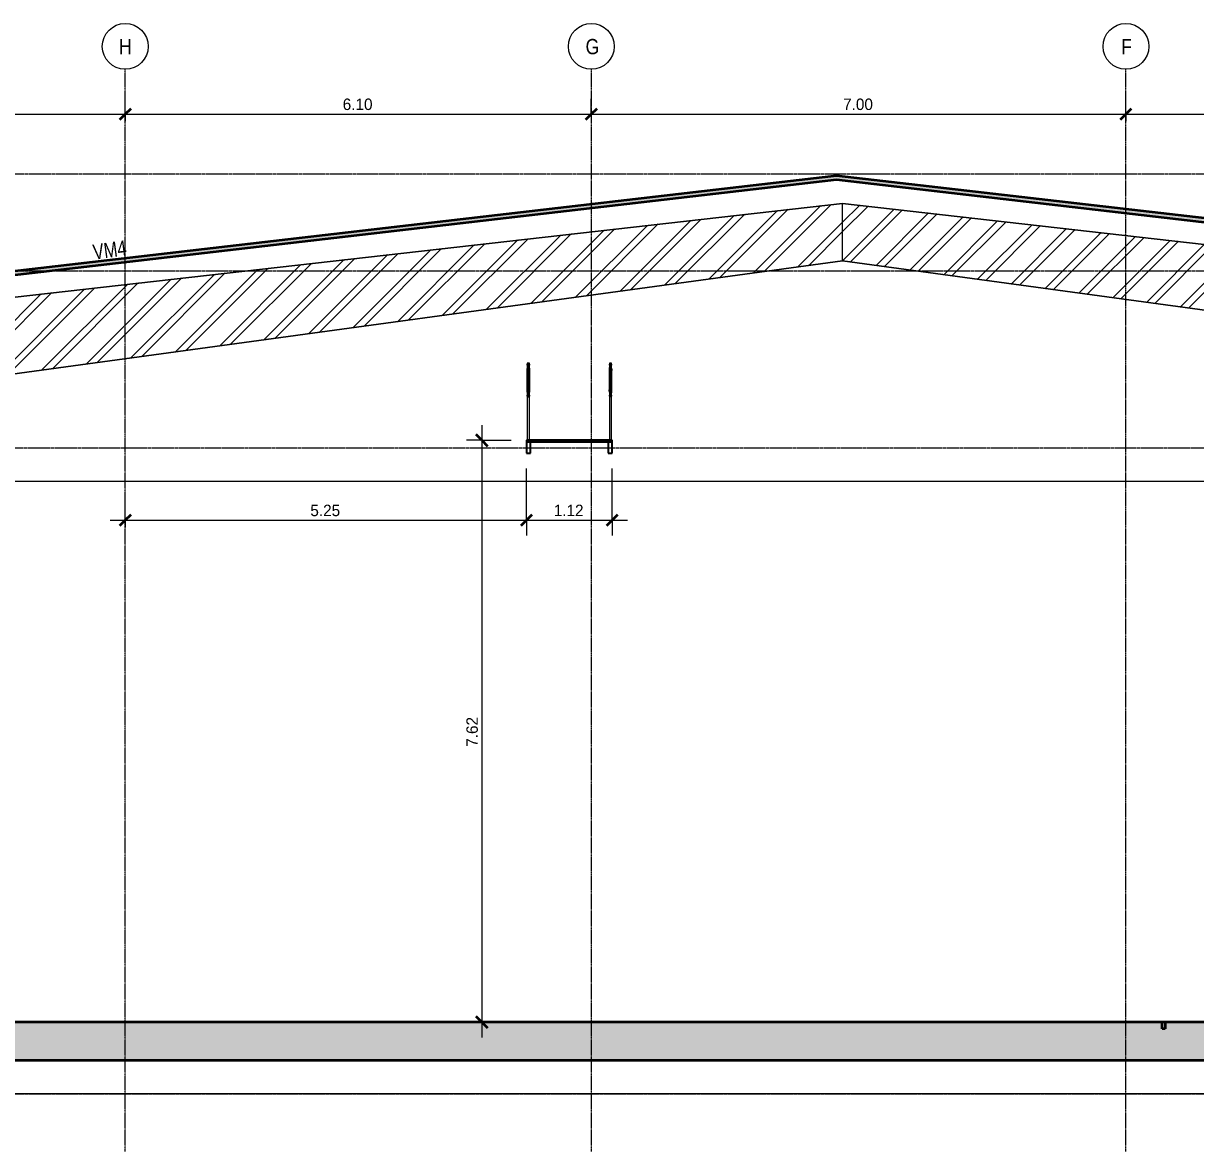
# Model space of a CAD drawing. Header units: centimetres. Extents: x -6747 to 14796, y -285 to 1548.
# Drawn here: x -5212 to -3677, y -76 to 1401 of the extents above; entities that cross this region are included whole.
import ezdxf

# ---------------------------------------------------------------- set-up
doc = ezdxf.new("R2010")
doc.units = ezdxf.units.CM
doc.linetypes.add('Centre', pattern=[3.175, 0.635, -0.475, 1.59, -0.475])
doc.linetypes.add('Grid Line', pattern=[2.2225, 1.27, -0.3175, 0.3175, -0.3175])
for name, color, linetype, lineweight in [('A-ANNO-DIMS', 7, 'Continuous', 9), ('A-ANNO-DIMS-100', 7, 'Continuous', 9), ('A-CLNG', 7, 'Continuous', 9), ('A-FLOR', 7, 'Continuous', 9), ('A-FLOR-HRAL', 7, 'Continuous', 9), ('A-FLOR-LEVL', 7, 'Continuous', 9), ('A-FLOR-PATT', 7, 'Continuous', 35), ('A-GENM', 7, 'Continuous', 9), ('A-ROOF', 7, 'Continuous', 9), ('A-ROOF-PATT', 7, 'Continuous', 35), ('C-BLDG-PADS', 7, 'Continuous', 9), ('S-BEAM', 7, 'Continuous', 9), ('S-BEAM-IDEN', 7, 'Continuous', 18), ('S-GRID', 7, 'Continuous', 9), ('S-GRID-IDEN', 7, 'Continuous', 9)]:
    doc.layers.add(name, color=color, linetype=linetype, lineweight=lineweight)
doc.styles.add('Century Gothic_1', font='GOTHIC.TTF', dxfattribs={"height": 15})
doc.styles.add('Century Gothic_2', font='GOTHIC.TTF', dxfattribs={"width": 0.8, "height": 20})
doc.styles.add('Saira Condensed', font='SairaCondensed-Regular.ttf', dxfattribs={"height": 20})
doc.dimstyles.new('FCA_N_Cotas_E100', dxfattribs={"dimscale": 30.48, "dimtxt": 15.662524, "dimasz": 0.492126, "dimexe": 0.656168, "dimexo": 0.656168, "dimgap": 0.032808, "dimtad": 1, "dimlfac": 0.01, "dimrnd": 0.01, "dimzin": 0, "dimdsep": 46, "dimtxsty": 'Century Gothic_1', "dimblk1": 'OBLIQUE', "dimblk2": 'OBLIQUE', "dimsah": 1, "dimcen": 0.09, "dimdle": 0.656168, "dimadec": 3, "dimazin": 2, "dimtfac": 1, "dimtdec": 4, "dimtix": 1, "dimtmove": 0, "dimatfit": 3, "dimfxl": 1, "dimtvp": 1, "dimtolj": 1, "dimtzin": 0, "dimarcsym": 2})
pattern_1 = [(45, (0, 0), (-25.14472, 25.14472), []), (45, (0, 38.1), (-25.14472, 25.14472), [])]

# ---------------------------------------------------------------- blocks, each defined once
blk = doc.blocks.new('PQ_RVR_ARQ-01_ZZ_ZZ_MO_T_A_rvt-1-Elevación Eje 14')
at = {"layer": 'A-ROOF-PATT', "lineweight": 9, "true_color": 0xeaeaea}
blk.add_hatch(color=254, dxfattribs=at).paths.add_polyline_path([(-2152.9, 966.1), (-2152.9, 971.2), (-4147.4, 1201.9), (-6109.6, 974.5), (-6109.6, 969.5), (-4147.4, 1196.9), (-2186.2, 970)])
at = {"layer": 'A-CLNG', "color": 254, "lineweight": 18, "true_color": 0xe5e5e5}
blk.add_line((-2385.4, 801.5), (-5714.6, 801.5), dxfattribs=at)
at = {"layer": 'A-FLOR', "color": 254, "lineweight": 35, "true_color": 0xcccccc}
for p, q in [((-3720.7, 94), (-5586.7, 94)), ((-3720.7, 85.1), (-3720.7, 94)), ((-2573.5, 94), (-3716.7, 94)), ((-3716.7, 94), (-3716.7, 85.1)), ((-3716.7, 85.1), (-3720.7, 85.1)), ((-5836.9, 44), (-1208.8, 44))]:
    blk.add_line(p, q, dxfattribs=at)
at = {"layer": 'A-ROOF', "color": 254, "lineweight": 35, "true_color": 0xcccccc}
for p, q in [((-4147.4, 1201.9), (-6109.6, 974.5)), ((-2152.9, 971.2), (-4147.4, 1201.9)), ((-6109.6, 969.5), (-4147.4, 1196.9)), ((-4147.4, 1196.9), (-2152.9, 966.1))]:
    blk.add_line(p, q, dxfattribs=at)
at = {"layer": 'C-BLDG-PADS', "color": 254, "lineweight": 18, "true_color": 0xdadada}
blk.add_line((-1208.8, 0), (-5936.9, 0), dxfattribs=at)
blk = doc.blocks.new('M_RVR_Grating - 1_12 x 1_00-1792500-Elevación Eje 14')
at = {"layer": 'A-GENM', "lineweight": 25}
for p, q in [((-4441.1, 855.6), (-4553.1, 855.6)), ((-4553.1, 855.6), (-4553.1, 853.5)), ((-4548.1, 855.6), (-4553.1, 855.6)), ((-4553.1, 855.6), (-4553.1, 838.6)), ((-4553.1, 853.5), (-4441.1, 853.5)), ((-4548.1, 838.6), (-4548.1, 855.6)), ((-4441.1, 855.6), (-4446.1, 855.6)), ((-4446.1, 855.6), (-4446.1, 838.6)), ((-4441.1, 853.5), (-4441.1, 855.6)), ((-4441.1, 838.6), (-4441.1, 855.6)), ((-4553.1, 838.6), (-4548.1, 838.6)), ((-4446.1, 838.6), (-4441.1, 838.6))]:
    blk.add_line(p, q, dxfattribs=at)
for centre, start, end in [((-4546.1, 855.1), 0, 180), ((-4546.1, 855.1), 180, 0), ((-4536.1, 855.1), 0, 180), ((-4536.1, 855.1), 180, 0), ((-4526.1, 855.1), 0, 180), ((-4526.1, 855.1), 180, 0), ((-4516.1, 855.1), 0, 180), ((-4516.1, 855.1), 180, 0), ((-4506.1, 855.1), 0, 180), ((-4506.1, 855.1), 180, 0), ((-4496.1, 855.1), 0, 180), ((-4496.1, 855.1), 180, 0), ((-4486.1, 855.1), 0, 180), ((-4486.1, 855.1), 180, 0), ((-4476.1, 855.1), 0, 180), ((-4476.1, 855.1), 180, 0), ((-4466.1, 855.1), 0, 180), ((-4466.1, 855.1), 180, 0), ((-4456.1, 855.1), 0, 180), ((-4456.1, 855.1), 180, 0), ((-4446.1, 855.1), 0, 180), ((-4446.1, 855.1), 180, 0)]:
    blk.add_arc(centre, 0.5, start, end, dxfattribs=at)
blk = doc.blocks.new('Railings 75 - Railings 41-1816178-Elevación Eje 14')
at = {"layer": 'A-FLOR-HRAL', "color": 8, "true_color": 0x808080}
for p, q in [((-4552.2, 956.7), (-4552.2, 946.7)), ((-4550.7, 956.7), (-4552.2, 956.7)), ((-4549.2, 956.7), (-4550.7, 956.7)), ((-4549.2, 947.9), (-4549.2, 956.7)), ((-4552.2, 946.7), (-4552.2, 922.1)), ((-4549.2, 922.1), (-4549.2, 946.7)), ((-4549.2, 855.6), (-4549.2, 922.1)), ((-4552.2, 919.9), (-4552.2, 855.6))]:
    blk.add_line(p, q, dxfattribs=at)
at = {"layer": 'A-FLOR-HRAL', "lineweight": 25}
for p, q in [((-4552.2, 946.7), (-4552.2, 922.1)), ((-4549.2, 922.1), (-4549.2, 946.7))]:
    blk.add_line(p, q, dxfattribs=at)
at = {"layer": 'A-FLOR-HRAL', "color": 8, "true_color": 0x808080, "flags": 128}
for points in [[(-4552.2, 954.7), (-4552.2, 954.7), (-4552.2, 954.6), (-4552.2, 954.6), (-4552.2, 954.5), (-4552.2, 954.5), (-4552.2, 954.4), (-4552.2, 954.3), (-4552.2, 954.2), (-4552.2, 954.1), (-4552.2, 953.9), (-4552.2, 953.8), (-4552.2, 953.6), (-4552.2, 953.5), (-4552.2, 953.3), (-4552.2, 953.1), (-4552.2, 952.9), (-4552.2, 952.7), (-4552.2, 952.5), (-4552.2, 952.3), (-4552.2, 952), (-4552.2, 951.8), (-4552.2, 951.5), (-4552.2, 951.3), (-4552.2, 951), (-4552.2, 950.7), (-4552.2, 950.5), (-4552.2, 950.2), (-4552.2, 949.9), (-4552.2, 949.6), (-4552.2, 949.3), (-4552.2, 949), (-4552.2, 948.7), (-4552.2, 948.4), (-4552.2, 948), (-4552.2, 947.7), (-4552.2, 947.4), (-4552.2, 947.1), (-4552.2, 946.8), (-4552.2, 946.7)], [(-4549.2, 946.7), (-4549.2, 947), (-4549.2, 947.3), (-4549.2, 947.6), (-4549.2, 948), (-4549.2, 948.3), (-4549.2, 948.6), (-4549.2, 948.9), (-4549.2, 949.2), (-4549.2, 949.5), (-4549.2, 949.8), (-4549.2, 950.1), (-4549.2, 950.4), (-4549.2, 950.7), (-4549.2, 950.9), (-4549.2, 951.2), (-4549.2, 951.5), (-4549.2, 951.7), (-4549.2, 952), (-4549.2, 952.2), (-4549.2, 952.4), (-4549.2, 952.6), (-4549.2, 952.8), (-4549.2, 953), (-4549.2, 953.2), (-4549.2, 953.4), (-4549.2, 953.6), (-4549.2, 953.7), (-4549.2, 953.9), (-4549.2, 954), (-4549.2, 954.1), (-4549.2, 954.2), (-4549.2, 954.3), (-4549.2, 954.4), (-4549.2, 954.5), (-4549.2, 954.6), (-4549.2, 954.6), (-4549.2, 954.7), (-4549.2, 954.7), (-4549.2, 954.7)], [(-4552.2, 922.1), (-4552.2, 921.7), (-4552.2, 921.4), (-4552.2, 921.1), (-4552.2, 920.8), (-4552.2, 920.5), (-4552.2, 920.2), (-4552.2, 919.9), (-4552.2, 919.5), (-4552.2, 919.2), (-4552.2, 918.9), (-4552.2, 918.7), (-4552.2, 918.4), (-4552.2, 918.1), (-4552.2, 917.8), (-4552.2, 917.5), (-4552.2, 917.3), (-4552.2, 917), (-4552.2, 916.8), (-4552.2, 916.6), (-4552.2, 916.3), (-4552.2, 916.1), (-4552.2, 915.9), (-4552.2, 915.7), (-4552.2, 915.5), (-4552.2, 915.3), (-4552.2, 915.2), (-4552.2, 915), (-4552.2, 914.9), (-4552.2, 914.7), (-4552.2, 914.6), (-4552.2, 914.5), (-4552.2, 914.4), (-4552.2, 914.3), (-4552.2, 914.2), (-4552.2, 914.2), (-4552.2, 914.1), (-4552.2, 914.1), (-4552.2, 914.1), (-4552.2, 914.1)], [(-4549.2, 914.1), (-4549.2, 914.1), (-4549.2, 914.1), (-4549.2, 914.2), (-4549.2, 914.2), (-4549.2, 914.3), (-4549.2, 914.4), (-4549.2, 914.5), (-4549.2, 914.6), (-4549.2, 914.7), (-4549.2, 914.8), (-4549.2, 915), (-4549.2, 915.1), (-4549.2, 915.3), (-4549.2, 915.5), (-4549.2, 915.6), (-4549.2, 915.8), (-4549.2, 916), (-4549.2, 916.3), (-4549.2, 916.5), (-4549.2, 916.7), (-4549.2, 917), (-4549.2, 917.2), (-4549.2, 917.5), (-4549.2, 917.7), (-4549.2, 918), (-4549.2, 918.3), (-4549.2, 918.6), (-4549.2, 918.9), (-4549.2, 919.2), (-4549.2, 919.5), (-4549.2, 919.8), (-4549.2, 920.1), (-4549.2, 920.4), (-4549.2, 920.7), (-4549.2, 921), (-4549.2, 921.3), (-4549.2, 921.7), (-4549.2, 922), (-4549.2, 922.1)]]:
    blk.add_lwpolyline(points, dxfattribs=at)
at = {"layer": 'A-FLOR-HRAL', "lineweight": 25, "flags": 128}
blk.add_lwpolyline([(-4550.7, 951.6), (-4551.4, 951.3), (-4551.8, 950.6), (-4552, 949.9), (-4552.1, 949.1), (-4552.2, 948.3), (-4552.2, 947.5), (-4552.2, 946.7)], dxfattribs=at)
at = {"layer": 'A-FLOR-HRAL', "lineweight": 25}
blk.add_arc((-4554.4, 947.8), 5.3, 347.6604, 45.9852, dxfattribs=at)
blk.add_open_spline([(-4552.2, 922.1), (-4552.4, 921.1), (-4552.3, 919.3), (-4551.4, 917.8), (-4550.7, 917.1)], degree=3, dxfattribs=at)
blk.add_open_spline([(-4550.7, 917.1), (-4550.6, 917.1), (-4550.5, 917.2), (-4550.3, 917.2), (-4550.1, 917.3), (-4550.1, 917.4), (-4550, 917.4), (-4550, 917.5), (-4549.9, 917.5), (-4549.9, 917.5), (-4549.8, 917.6), (-4549.7, 917.8), (-4549.7, 917.9), (-4549.6, 918), (-4549.6, 918.1), (-4549.6, 918.1), (-4549.5, 918.2), (-4549.5, 918.2), (-4549.5, 918.3), (-4549.4, 918.5), (-4549.4, 918.7), (-4549.4, 918.8), (-4549.4, 918.9), (-4549.3, 919), (-4549.3, 919.1), (-4549.3, 919.3), (-4549.3, 919.5), (-4549.2, 919.7), (-4549.2, 919.9), (-4549.2, 920.1), (-4549.2, 920.5), (-4549.2, 920.9), (-4549.2, 921.4), (-4549.2, 921.8), (-4549.2, 922.1)], degree=3, knots=[0, 0, 0, 0, 0.035714, 0.071429, 0.107143, 0.125, 0.133929, 0.142857, 0.151786, 0.160714, 0.178571, 0.214286, 0.25, 0.267857, 0.276786, 0.285714, 0.294643, 0.303571, 0.321429, 0.357143, 0.392857, 0.410714, 0.428571, 0.446429, 0.464286, 0.5, 0.535714, 0.571429, 0.607143, 0.642857, 0.714286, 0.785714, 0.857143, 1, 1, 1, 1], dxfattribs=at)
blk = doc.blocks.new('Railings 76 - Railings 41-1816216-Elevación Eje 14')
at = {"layer": 'A-FLOR-HRAL', "color": 8, "true_color": 0x808080}
for p, q in [((-4444.7, 956.7), (-4444.7, 946.7)), ((-4443.2, 956.7), (-4444.7, 956.7)), ((-4441.7, 956.7), (-4443.2, 956.7)), ((-4441.7, 948), (-4441.7, 956.7)), ((-4444.7, 946.7), (-4444.7, 922.1)), ((-4441.7, 922.1), (-4441.7, 946.7)), ((-4441.7, 855.6), (-4441.7, 922.1)), ((-4444.7, 919.9), (-4444.7, 855.6))]:
    blk.add_line(p, q, dxfattribs=at)
at = {"layer": 'A-FLOR-HRAL', "lineweight": 25}
for p, q in [((-4444.7, 946.7), (-4444.7, 922.1)), ((-4441.7, 922.1), (-4441.7, 946.7))]:
    blk.add_line(p, q, dxfattribs=at)
at = {"layer": 'A-FLOR-HRAL', "color": 8, "true_color": 0x808080, "flags": 128}
for points in [[(-4444.7, 954.7), (-4444.7, 954.7), (-4444.7, 954.6), (-4444.7, 954.6), (-4444.7, 954.5), (-4444.7, 954.5), (-4444.7, 954.4), (-4444.7, 954.3), (-4444.7, 954.2), (-4444.7, 954.1), (-4444.7, 953.9), (-4444.7, 953.8), (-4444.7, 953.6), (-4444.7, 953.5), (-4444.7, 953.3), (-4444.7, 953.1), (-4444.7, 952.9), (-4444.7, 952.7), (-4444.7, 952.5), (-4444.7, 952.3), (-4444.7, 952), (-4444.7, 951.8), (-4444.7, 951.5), (-4444.7, 951.3), (-4444.7, 951), (-4444.7, 950.7), (-4444.7, 950.5), (-4444.7, 950.2), (-4444.7, 949.9), (-4444.7, 949.6), (-4444.7, 949.3), (-4444.7, 949), (-4444.7, 948.7), (-4444.7, 948.4), (-4444.7, 948), (-4444.7, 947.7), (-4444.7, 947.4), (-4444.7, 947.1), (-4444.7, 946.8), (-4444.7, 946.7)], [(-4441.7, 946.7), (-4441.7, 947), (-4441.7, 947.3), (-4441.7, 947.6), (-4441.7, 948), (-4441.7, 948.3), (-4441.7, 948.6), (-4441.7, 948.9), (-4441.7, 949.2), (-4441.7, 949.5), (-4441.7, 949.8), (-4441.7, 950.1), (-4441.7, 950.4), (-4441.7, 950.7), (-4441.7, 950.9), (-4441.7, 951.2), (-4441.7, 951.5), (-4441.7, 951.7), (-4441.7, 952), (-4441.7, 952.2), (-4441.7, 952.4), (-4441.7, 952.6), (-4441.7, 952.8), (-4441.7, 953), (-4441.7, 953.2), (-4441.7, 953.4), (-4441.7, 953.6), (-4441.7, 953.7), (-4441.7, 953.9), (-4441.7, 954), (-4441.7, 954.1), (-4441.7, 954.2), (-4441.7, 954.3), (-4441.7, 954.4), (-4441.7, 954.5), (-4441.7, 954.6), (-4441.7, 954.6), (-4441.7, 954.7), (-4441.7, 954.7), (-4441.7, 954.7)], [(-4444.7, 922.1), (-4444.7, 921.7), (-4444.7, 921.4), (-4444.7, 921.1), (-4444.7, 920.8), (-4444.7, 920.5), (-4444.7, 920.2), (-4444.7, 919.9), (-4444.7, 919.5), (-4444.7, 919.2), (-4444.7, 918.9), (-4444.7, 918.7), (-4444.7, 918.4), (-4444.7, 918.1), (-4444.7, 917.8), (-4444.7, 917.5), (-4444.7, 917.3), (-4444.7, 917), (-4444.7, 916.8), (-4444.7, 916.6), (-4444.7, 916.3), (-4444.7, 916.1), (-4444.7, 915.9), (-4444.7, 915.7), (-4444.7, 915.5), (-4444.7, 915.3), (-4444.7, 915.2), (-4444.7, 915), (-4444.7, 914.9), (-4444.7, 914.7), (-4444.7, 914.6), (-4444.7, 914.5), (-4444.7, 914.4), (-4444.7, 914.3), (-4444.7, 914.2), (-4444.7, 914.2), (-4444.7, 914.1), (-4444.7, 914.1), (-4444.7, 914.1), (-4444.7, 914.1)], [(-4441.7, 914.1), (-4441.7, 914.1), (-4441.7, 914.1), (-4441.7, 914.2), (-4441.7, 914.2), (-4441.7, 914.3), (-4441.7, 914.4), (-4441.7, 914.5), (-4441.7, 914.6), (-4441.7, 914.7), (-4441.7, 914.8), (-4441.7, 915), (-4441.7, 915.1), (-4441.7, 915.3), (-4441.7, 915.5), (-4441.7, 915.6), (-4441.7, 915.8), (-4441.7, 916), (-4441.7, 916.3), (-4441.7, 916.5), (-4441.7, 916.7), (-4441.7, 917), (-4441.7, 917.2), (-4441.7, 917.5), (-4441.7, 917.7), (-4441.7, 918), (-4441.7, 918.3), (-4441.7, 918.6), (-4441.7, 918.9), (-4441.7, 919.2), (-4441.7, 919.5), (-4441.7, 919.8), (-4441.7, 920.1), (-4441.7, 920.4), (-4441.7, 920.7), (-4441.7, 921), (-4441.7, 921.3), (-4441.7, 921.7), (-4441.7, 922), (-4441.7, 922.1)]]:
    blk.add_lwpolyline(points, dxfattribs=at)
at = {"layer": 'A-FLOR-HRAL', "lineweight": 25}
for points in [[(-4443.2, 951.6), (-4443.2, 951.6), (-4443.4, 951.6), (-4443.6, 951.5), (-4443.7, 951.4), (-4443.8, 951.4), (-4443.8, 951.3), (-4443.9, 951.3), (-4443.9, 951.3), (-4443.9, 951.2), (-4444, 951.1), (-4444.1, 951), (-4444.2, 950.8), (-4444.2, 950.7), (-4444.3, 950.7), (-4444.3, 950.6), (-4444.3, 950.6), (-4444.3, 950.5), (-4444.4, 950.4), (-4444.4, 950.2), (-4444.4, 950.1), (-4444.5, 949.9), (-4444.5, 949.9), (-4444.5, 949.8), (-4444.5, 949.6), (-4444.6, 949.5), (-4444.6, 949.3), (-4444.6, 949.1), (-4444.6, 948.9), (-4444.6, 948.6), (-4444.6, 948.3), (-4444.7, 947.9), (-4444.7, 947.3), (-4444.7, 946.9), (-4444.7, 946.7)], [(-4443.2, 917.1), (-4443.1, 917.1), (-4443, 917.2), (-4442.8, 917.2), (-4442.6, 917.3), (-4442.6, 917.4), (-4442.5, 917.4), (-4442.5, 917.5), (-4442.4, 917.5), (-4442.4, 917.5), (-4442.3, 917.6), (-4442.2, 917.8), (-4442.2, 917.9), (-4442.1, 918), (-4442.1, 918.1), (-4442.1, 918.1), (-4442, 918.2), (-4442, 918.2), (-4442, 918.3), (-4441.9, 918.5), (-4441.9, 918.7), (-4441.9, 918.8), (-4441.8, 918.9), (-4441.8, 919), (-4441.8, 919.1), (-4441.8, 919.3), (-4441.8, 919.5), (-4441.7, 919.7), (-4441.7, 919.9), (-4441.7, 920.1), (-4441.7, 920.5), (-4441.7, 920.9), (-4441.7, 921.4), (-4441.7, 921.8), (-4441.7, 922.1)]]:
    blk.add_open_spline(points, degree=3, knots=[0, 0, 0, 0, 0.035714, 0.071429, 0.107143, 0.125, 0.133929, 0.142857, 0.151786, 0.160714, 0.178571, 0.214286, 0.25, 0.267857, 0.276786, 0.285714, 0.294643, 0.303571, 0.321429, 0.357143, 0.392857, 0.410714, 0.428571, 0.446429, 0.464286, 0.5, 0.535714, 0.571429, 0.607143, 0.642857, 0.714286, 0.785714, 0.857143, 1, 1, 1, 1], dxfattribs=at)
for points in [[(-4441.7, 946.7), (-4441.5, 947.6), (-4441.6, 949.4), (-4442.5, 950.9), (-4443.2, 951.6)], [(-4444.7, 922.1), (-4444.9, 921.1), (-4444.8, 919.3), (-4443.9, 917.8), (-4443.2, 917.1)]]:
    blk.add_open_spline(points, degree=3, dxfattribs=at)
blk = doc.blocks.new('Railings 77 - Railings 41-1816254-Elevación Eje 14')
at = {"layer": 'A-FLOR-HRAL', "lineweight": 25}
for centre, start, end in [((-4550.7, 954.7), 90, 270), ((-4550.7, 954.7), 270, 90), ((-4550.7, 914.1), 90, 270), ((-4550.7, 914.1), 270, 90)]:
    blk.add_arc(centre, 1.5, start, end, dxfattribs=at)
blk = doc.blocks.new('Railings 78 - Railings 41-1816292-Elevación Eje 14')
at = {"layer": 'A-FLOR-HRAL', "lineweight": 25}
for centre, start, end in [((-4443.2, 954.7), 90, 270), ((-4443.2, 954.7), 270, 90), ((-4443.2, 914.1), 90, 270), ((-4443.2, 914.1), 270, 90)]:
    blk.add_arc(centre, 1.5, start, end, dxfattribs=at)
blk = doc.blocks.new('Grid - 3mm-1819951-Elevación Eje 14')
at = {"layer": 'S-GRID-IDEN', "color": 253, "true_color": 0xaaaaaa}
blk.add_circle((-1330.8, 1371.3), 30, dxfattribs=at)
blk = doc.blocks.new('DIMBLOCK4-Elevación Eje 14')
at = {"layer": 'A-ANNO-DIMS-100'}
for p, q in [((-5688.5, 1282.7), (-5688.5, 1302.7)), ((-5078.5, 1282.7), (-5078.5, 1302.7)), ((-5688.5, 1282.7), (-5078.5, 1282.7)), ((-5688.5, 1282.7), (-5688.5, 1273.3)), ((-5078.5, 1282.7), (-5078.5, 1273.3))]:
    blk.add_line(p, q, dxfattribs=at)
at = {"layer": 'A-ANNO-DIMS-100', "lineweight": 35}
for p, q in [((-5688.5, 1282.7), (-5681, 1290.2)), ((-5078.5, 1282.7), (-5071, 1290.2)), ((-5688.5, 1282.7), (-5696, 1275.2)), ((-5078.5, 1282.7), (-5086, 1275.2))]:
    blk.add_line(p, q, dxfattribs=at)
at = {"layer": 'A-ANNO-DIMS-100', "color": 0, "insert": (-5403.9, 1303), "char_height": 15, "width": 48.927, "attachment_point": 1, "line_spacing_factor": 0.984502, "style": 'Century Gothic_1'}
blk.add_mtext('6.10', dxfattribs=at)
blk = doc.blocks.new('_Oblique')
at = {"color": 0, "linetype": 'ByBlock', "lineweight": -2}
blk.add_line((-0.5, -0.5), (0.5, 0.5), dxfattribs=at)
blk = doc.blocks.new('DIMBLOCK5-Elevación Eje 14')
at = {"layer": 'A-ANNO-DIMS-100'}
for p, q in [((-5078.5, 1282.7), (-5078.5, 1302.7)), ((-4468.3, 1282.7), (-4468.3, 1302.7)), ((-5078.5, 1282.7), (-4468.3, 1282.7)), ((-5078.5, 1282.7), (-5078.5, 1273.3)), ((-4468.3, 1282.7), (-4468.3, 1273.3))]:
    blk.add_line(p, q, dxfattribs=at)
at = {"layer": 'A-ANNO-DIMS-100', "lineweight": 35}
for p, q in [((-5078.5, 1282.7), (-5071, 1290.2)), ((-4468.3, 1282.7), (-4460.8, 1290.2)), ((-5078.5, 1282.7), (-5086, 1275.2)), ((-4468.3, 1282.7), (-4475.8, 1275.2))]:
    blk.add_line(p, q, dxfattribs=at)
at = {"layer": 'A-ANNO-DIMS-100', "color": 0, "insert": (-4793.8, 1303), "char_height": 15, "width": 48.927, "attachment_point": 1, "line_spacing_factor": 0.984502, "style": 'Century Gothic_1'}
blk.add_mtext('6.10', dxfattribs=at)
blk = doc.blocks.new('DIMBLOCK6-Elevación Eje 14')
at = {"layer": 'A-ANNO-DIMS-100'}
for p, q in [((-4468.3, 1282.7), (-4468.3, 1302.7)), ((-3768.3, 1282.7), (-3768.3, 1302.7)), ((-4468.3, 1282.7), (-3768.3, 1282.7)), ((-4468.3, 1282.7), (-4468.3, 1273.3)), ((-3768.3, 1282.7), (-3768.3, 1273.3))]:
    blk.add_line(p, q, dxfattribs=at)
at = {"layer": 'A-ANNO-DIMS-100', "lineweight": 35}
for p, q in [((-4468.3, 1282.7), (-4460.8, 1290.2)), ((-3768.3, 1282.7), (-3760.8, 1290.2)), ((-4468.3, 1282.7), (-4475.8, 1275.2)), ((-3768.3, 1282.7), (-3775.8, 1275.2))]:
    blk.add_line(p, q, dxfattribs=at)
at = {"layer": 'A-ANNO-DIMS-100', "color": 0, "insert": (-4138.6, 1303), "char_height": 15, "width": 48.927, "attachment_point": 1, "line_spacing_factor": 0.984502, "style": 'Century Gothic_1'}
blk.add_mtext('7.00', dxfattribs=at)
blk = doc.blocks.new('DIMBLOCK7-Elevación Eje 14')
at = {"layer": 'A-ANNO-DIMS-100'}
for p, q in [((-3768.3, 1282.7), (-3768.3, 1302.7)), ((-3158.7, 1282.7), (-3158.7, 1302.7)), ((-3768.3, 1282.7), (-3158.7, 1282.7)), ((-3768.3, 1282.7), (-3768.3, 1273.3)), ((-3158.7, 1282.7), (-3158.7, 1273.3))]:
    blk.add_line(p, q, dxfattribs=at)
at = {"layer": 'A-ANNO-DIMS-100', "lineweight": 35}
for p, q in [((-3768.3, 1282.7), (-3760.8, 1290.2)), ((-3158.7, 1282.7), (-3151.2, 1290.2)), ((-3768.3, 1282.7), (-3775.8, 1275.2)), ((-3158.7, 1282.7), (-3166.2, 1275.2))]:
    blk.add_line(p, q, dxfattribs=at)
at = {"layer": 'A-ANNO-DIMS-100', "color": 0, "insert": (-3483.8, 1303), "char_height": 15, "width": 48.927, "attachment_point": 1, "line_spacing_factor": 0.984502, "style": 'Century Gothic_1'}
blk.add_mtext('6.10', dxfattribs=at)
blk = doc.blocks.new('DIMBLOCK14-Elevación Eje 14')
at = {"layer": 'A-ANNO-DIMS-100'}
for p, q in [((-4611.7, 875.6), (-4611.7, 74)), ((-4611.7, 855.6), (-4631.7, 855.6)), ((-4611.7, 855.6), (-4573.1, 855.6)), ((-4611.7, 94), (-4621.1, 94)), ((-4611.7, 94), (-4591.7, 94))]:
    blk.add_line(p, q, dxfattribs=at)
at = {"layer": 'A-ANNO-DIMS-100', "lineweight": 35}
for p, q in [((-4611.7, 855.6), (-4619.2, 863.1)), ((-4611.7, 855.6), (-4604.2, 848.1)), ((-4611.7, 94), (-4619.2, 101.5)), ((-4611.7, 94), (-4604.2, 86.5))]:
    blk.add_line(p, q, dxfattribs=at)
at = {"layer": 'A-ANNO-DIMS-100', "color": 0, "insert": (-4631.9, 454.4), "char_height": 15, "width": 48.927, "attachment_point": 1, "rotation": 90, "line_spacing_factor": 0.984502, "style": 'Century Gothic_1'}
blk.add_mtext('7.62', dxfattribs=at)
blk = doc.blocks.new('DIMBLOCK15-Elevación Eje 14')
at = {"layer": 'A-ANNO-DIMS-100'}
for p, q in [((-4553.1, 751.1), (-4553.1, 818.6)), ((-5078.5, 751.1), (-5078.5, 771.1)), ((-5098.5, 751.1), (-4553.1, 751.1)), ((-5078.5, 751.1), (-5078.5, 741.7)), ((-4553.1, 751.1), (-4553.1, 731.1))]:
    blk.add_line(p, q, dxfattribs=at)
at = {"layer": 'A-ANNO-DIMS-100', "lineweight": 35}
for p, q in [((-5078.5, 751.1), (-5071, 758.6)), ((-4553.1, 751.1), (-4545.6, 758.6)), ((-5078.5, 751.1), (-5086, 743.6)), ((-4553.1, 751.1), (-4560.6, 743.6))]:
    blk.add_line(p, q, dxfattribs=at)
at = {"layer": 'A-ANNO-DIMS-100', "color": 0, "insert": (-4836.2, 771.3), "char_height": 15, "width": 48.927, "attachment_point": 1, "line_spacing_factor": 0.984502, "style": 'Century Gothic_1'}
blk.add_mtext('5.25', dxfattribs=at)
blk = doc.blocks.new('DIMBLOCK16-Elevación Eje 14')
at = {"layer": 'A-ANNO-DIMS-100'}
for p, q in [((-4553.1, 751.1), (-4553.1, 818.6)), ((-4441.1, 751.1), (-4441.1, 818.6)), ((-4553.1, 751.1), (-4421.1, 751.1)), ((-4553.1, 751.1), (-4553.1, 731.1)), ((-4441.1, 751.1), (-4441.1, 731.1))]:
    blk.add_line(p, q, dxfattribs=at)
at = {"layer": 'A-ANNO-DIMS-100', "lineweight": 35}
for p, q in [((-4553.1, 751.1), (-4545.6, 758.6)), ((-4441.1, 751.1), (-4433.6, 758.6)), ((-4553.1, 751.1), (-4560.6, 743.6)), ((-4441.1, 751.1), (-4448.6, 743.6))]:
    blk.add_line(p, q, dxfattribs=at)
at = {"layer": 'A-ANNO-DIMS-100', "color": 0, "insert": (-4517.5, 771.3), "char_height": 15, "width": 48.927, "attachment_point": 1, "line_spacing_factor": 0.984502, "style": 'Century Gothic_1'}
blk.add_mtext('1.12', dxfattribs=at)

msp = doc.modelspace()

# ---------------------------------------------------------------- hatches: boundary and pattern name
at = {"layer": 'A-FLOR-PATT', "lineweight": 9, "true_color": 0x9a9a9a}
msp.add_hatch(color=253, dxfattribs=at).paths.add_polyline_path([(-1362.556, 44), (-1211.04, 44), (-1211.04, 94), (-5883.732, 94), (-5883.732, 44), (-1688.412, 44)])
at = {"layer": 'S-BEAM', "true_color": 0xc0c0c0}
h = msp.add_hatch(dxfattribs=at)
h.set_pattern_fill('FP_5', color=9, style=0, pattern_type=2)
h.set_pattern_definition(pattern_1)
h.paths.add_polyline_path([(-6073.06, 946.779), (-4139.375, 1165.531), (-4139.375, 1166.116), (-6073.06, 947.365)])
h = msp.add_hatch(dxfattribs=at)
h.set_pattern_fill('FP_5', color=9, style=0, pattern_type=2)
h.set_pattern_definition(pattern_1)
h.paths.add_polyline_path([(-6072.553, 827.46), (-5944.064, 844.976), (-5943.717, 848.026), (-5943.135, 848.026), (-5943.472, 845.056), (-4139.375, 1090.988), (-4139.375, 1165.531), (-6073.06, 946.779), (-6073.06, 831.659), (-6072.553, 831.727)])
h = msp.add_hatch(dxfattribs=at)
h.set_pattern_fill('FP_5', color=9, style=0, pattern_type=2)
h.set_pattern_definition(pattern_1)
h.paths.add_polyline_path([(-2186.196, 944.109), (-2186.196, 944.695), (-4139.375, 1166.116), (-4139.375, 1165.53), (-2340.123, 961.559)])
h = msp.add_hatch(dxfattribs=at)
h.set_pattern_fill('FP_3', color=9, style=0, pattern_type=2)
h.set_pattern_definition(pattern_1)
h.paths.add_polyline_path([(-2186.196, 824.734), (-2186.196, 944.109), (-4139.375, 1165.53), (-4139.375, 1090.988), (-2229.874, 830.688)])
h = msp.add_hatch(dxfattribs=at)
h.set_pattern_fill('FP_5', color=9, style=0, pattern_type=2)
h.set_pattern_definition(pattern_1)
h.paths.add_polyline_path([(-6073.06, 826.804), (-4139.375, 1090.4), (-4139.375, 1090.988), (-6073.06, 827.391)])
h = msp.add_hatch(dxfattribs=at)
h.set_pattern_fill('FP_5', color=9, style=0, pattern_type=2)
h.set_pattern_definition(pattern_1)
h.paths.add_polyline_path([(-2186.196, 824.146), (-2186.196, 824.734), (-4139.375, 1090.988), (-4139.375, 1090.4), (-2340.123, 845.129)])

# ---------------------------------------------------------------- linework, layer by layer
at = {"layer": 'A-FLOR', "lineweight": 35}
for p, q in [((-2230.456, 94), (-5883.732, 94)), ((-5836.919, 44), (-1211.04, 44))]:
    msp.add_line(p, q, dxfattribs=at)
at = {"layer": 'A-FLOR-LEVL', "color": 253, "linetype": 'Centre', "true_color": 0xaaaaaa}
for p, q in [((-6506.315, 1204.505), (-918.976, 1204.505)), ((-6506.315, 1077.508), (-918.976, 1077.508)), ((-918.976, 845.103), (-6506.315, 845.103)), ((-6506.315, 94), (-918.976, 94)), ((-6506.315, 0), (-918.976, 0))]:
    msp.add_line(p, q, dxfattribs=at)
at = {"layer": 'S-BEAM'}
for p, q in [((-6073.06, 947.365), (-4139.375, 1166.116)), ((-6073.06, 946.779), (-4139.375, 1165.531)), ((-4139.375, 1165.531), (-4139.375, 1166.116)), ((-4139.375, 1165.53), (-4139.375, 1166.116)), ((-4139.375, 1166.116), (-2186.196, 944.695)), ((-4139.375, 1090.988), (-4139.375, 1165.53)), ((-4139.375, 1090.988), (-4139.375, 1165.53)), ((-4139.375, 1165.53), (-2186.196, 944.109)), ((-6073.06, 827.391), (-4139.375, 1090.988)), ((-6073.06, 826.804), (-4139.375, 1090.4)), ((-4139.375, 1090.4), (-4139.375, 1090.988)), ((-4139.375, 1090.4), (-4139.375, 1090.988)), ((-4139.375, 1090.988), (-2186.196, 824.734)), ((-4139.375, 1090.4), (-2186.196, 824.146))]:
    msp.add_line(p, q, dxfattribs=at)
at = {"layer": 'S-GRID', "color": 253, "linetype": 'Grid Line', "true_color": 0xaaaaaa}
for p, q in [((-5078.539, -75.523), (-5078.539, 1341.332)), ((-4468.259, -75.523), (-4468.259, 1341.332)), ((-3768.259, -75.523), (-3768.259, 1341.332))]:
    msp.add_line(p, q, dxfattribs=at)

# ---------------------------------------------------------------- block references
at = {"lineweight": 5}
msp.add_blockref('PQ_RVR_ARQ-01_ZZ_ZZ_MO_T_A_rvt-1-Elevación Eje 14', (0, 0), dxfattribs=at)
at = {"layer": 'A-FLOR-HRAL', "lineweight": 25}
for name in ['Railings 75 - Railings 41-1816178-Elevación Eje 14', 'Railings 77 - Railings 41-1816254-Elevación Eje 14', 'Railings 76 - Railings 41-1816216-Elevación Eje 14', 'Railings 78 - Railings 41-1816292-Elevación Eje 14']:
    msp.add_blockref(name, (0, 0), dxfattribs=at)
at = {"layer": 'A-GENM', "color": 8, "true_color": 0x808080}
msp.add_blockref('M_RVR_Grating - 1_12 x 1_00-1792500-Elevación Eje 14', (0, 0), dxfattribs=at)
at = {"layer": 'S-GRID-IDEN', "color": 253, "true_color": 0xaaaaaa}
for p in [(-3747.766, 0), (-3137.486, 0), (-2437.486, 0)]:
    msp.add_blockref('Grid - 3mm-1819951-Elevación Eje 14', p, dxfattribs=at)

# ---------------------------------------------------------------- texts
at = {"layer": 'S-BEAM-IDEN', "lineweight": 9, "insert": (-5122.106, 1111.685), "char_height": 20, "width": 60.2869, "attachment_point": 1, "rotation": 7.762621, "style": 'Century Gothic_2'}
msp.add_mtext('VM4', dxfattribs=at)
at = {"layer": 'S-GRID-IDEN', "color": 253, "true_color": 0xaaaaaa, "char_height": 20, "attachment_point": 1, "style": 'Saira Condensed'}
for s, insert, width in [('G', (-4475.832, 1381.011), 17.63712), ('H', (-5086.763, 1381.011), 19.2405), ('F', (-3774.532, 1381.011), 14.43037)]:
    msp.add_mtext(s, dxfattribs=dict(at, insert=insert, width=width))

# ---------------------------------------------------------------- dimensions: what is measured, and where the dimension line sits
at = {"layer": 'A-ANNO-DIMS'}
for base, p1, p2, override, picture, middle in [((-5078.539, 1282.733), (-5688.539, 1293.34), (-5078.539, 1293.34), {"dimpost": '<>', "dimfxl": 610}, 'DIMBLOCK4-Elevación Eje 14', (-5383.539, 1291.611)), ((-4468.259, 1282.733), (-5078.539, 1293.34), (-4468.259, 1293.34), {"dimpost": '<>', "dimfxl": 610.280405}, 'DIMBLOCK5-Elevación Eje 14', (-4773.399, 1291.611)), ((-3768.259, 1282.733), (-4468.259, 1293.34), (-3768.259, 1293.34), {"dimpost": '<>', "dimfxl": 700}, 'DIMBLOCK6-Elevación Eje 14', (-4118.259, 1291.611)), ((-3158.662, 1282.733), (-3768.259, 1293.34), (-3158.662, 1293.34), {"dimpost": '<>', "dimfxl": 609.596326}, 'DIMBLOCK7-Elevación Eje 14', (-3463.461, 1291.611)), ((-4553.089, 751.101), (-5078.539, 761.707), (-4553.089, 838.634), {"dimpost": '<>', "dimfxl": 531.051055}, 'DIMBLOCK15-Elevación Eje 14', (-4815.814, 759.978)), ((-4441.089, 751.101), (-4553.089, 838.634), (-4441.089, 838.634), {"dimpost": '<>', "dimfxl": 112}, 'DIMBLOCK16-Elevación Eje 14', (-4497.089, 759.932))]:
    dim = msp.add_linear_dim(base=base, p1=p1, p2=p2, dimstyle='FCA_N_Cotas_E100', override=override, dxfattribs=at)
    dim.commit()
    dim.dimension.update_dxf_attribs({"geometry": picture, "text_midpoint": middle})
dim = msp.add_linear_dim(base=(-4611.689, 94), p1=(-4553.089, 855.634), p2=(-4601.082, 94), angle=90, dimstyle='FCA_N_Cotas_E100', override={"dimpost": '<>', "dimfxl": 763.144478}, dxfattribs=at)
dim.commit()
dim.dimension.update_dxf_attribs({"geometry": 'DIMBLOCK14-Elevación Eje 14', "text_midpoint": (-4620.566, 474.817)})

doc.saveas('drawing.dxf')
